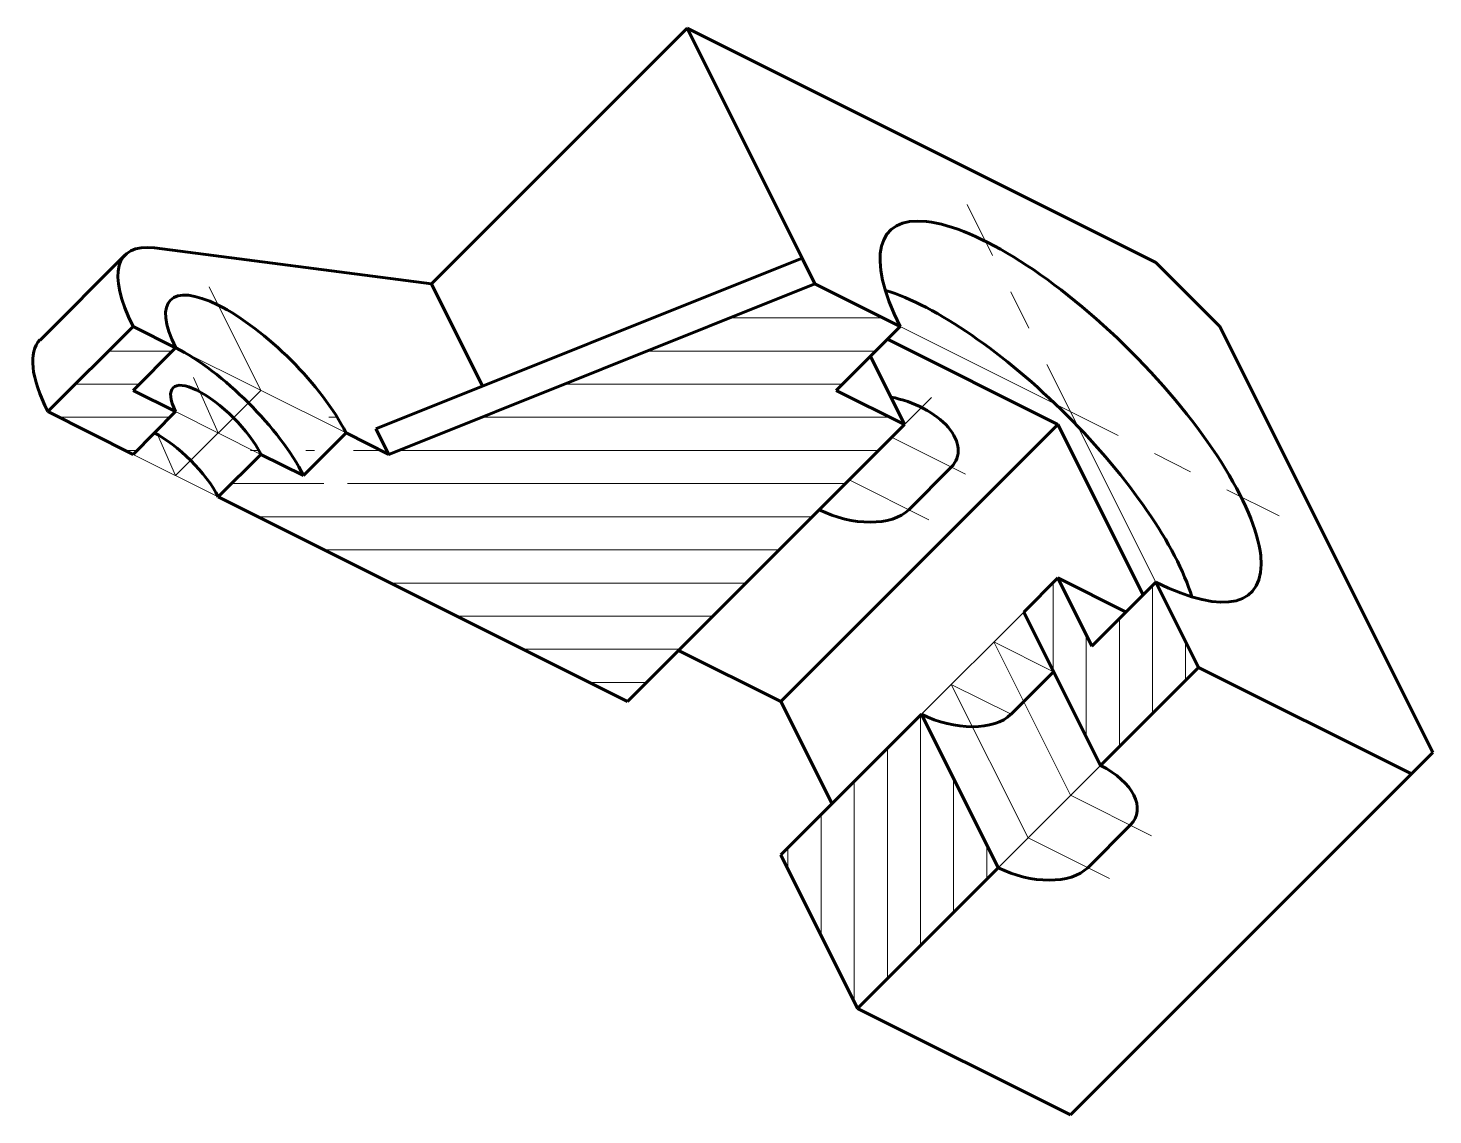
# Model space of a CAD drawing. Header units: millimetres. Extents: x 244 to 354, y 52 to 137.
import ezdxf

# ---------------------------------------------------------------- set-up
doc = ezdxf.new("R2010")
doc.units = ezdxf.units.MM
doc.linetypes.add('CENTER2', pattern=[28.575, 19.05, -3.175, 3.175, -3.175])
for name, color, linetype, lineweight in [('PV-21B', 7, 'Continuous', 60), ('ОСИ', 1, 'CENTER2', 20), ('ШТРИХОВКА', 7, 'Continuous', 20)]:
    doc.layers.add(name, color=color, linetype=linetype, lineweight=lineweight)

# ---------------------------------------------------------------- blocks, each defined once
blk = doc.blocks.new('*U31')
at = {"layer": 'PV-21B'}
for p, q in [((275.42, 116.73, 392.15), (295.42, 136.73, 432.15)), ((332.09, 118.39, 450.49), (295.42, 136.73, 432.15)), ((295.42, 136.73, 432.15), (304.42, 118.73, 423.15)), ((251.48, 119, 370.49), (244.82, 112.33, 357.15)), ((275.42, 116.73, 392.15), (253.76, 119.53, 373.29)), ((304.42, 118.73, 423.15), (271.09, 105.39, 376.49)), ((304.42, 118.73, 423.15), (305.42, 116.73, 422.15)), ((337.09, 113.39, 450.49), (332.09, 118.39, 450.49)), ((272.09, 103.39, 375.49), (305.42, 116.73, 422.15)), ((279.42, 108.73, 388.15), (275.42, 116.73, 392.15)), ((305.42, 116.73, 422.15), (312.09, 113.39, 425.49)), ((245.42, 106.73, 352.15), (252.09, 113.39, 365.49)), ((252.09, 113.39, 365.49), (255.42, 111.73, 367.15)), ((312.09, 113.39, 425.49), (307.09, 108.39, 415.49)), ((337.09, 113.39, 450.49), (353.76, 80.06, 433.82)), ((311.09, 112.39, 423.49), (324.42, 105.73, 430.15)), ((255.42, 111.73, 367.15), (252.09, 108.39, 360.49)), ((309.76, 111.06, 420.82), (312.42, 105.73, 418.15)), ((252.09, 108.39, 360.49), (255.42, 106.73, 362.15)), ((307.09, 108.39, 415.49), (312.42, 105.73, 418.15)), ((252.09, 103.39, 355.49), (245.42, 106.73, 352.15)), ((255.42, 106.73, 362.15), (252.09, 103.39, 355.49)), ((312.42, 105.73, 418.15), (290.76, 84.06, 374.82)), ((302.76, 84.06, 386.82), (324.42, 105.73, 430.15)), ((324.42, 105.73, 430.15), (331.09, 92.39, 423.49)), ((265.42, 101.73, 367.15), (268.76, 105.06, 373.82)), ((268.76, 105.06, 373.82), (272.09, 103.39, 375.49)), ((271.09, 105.39, 376.49), (272.09, 103.39, 375.49)), ((258.76, 100.06, 358.82), (262.09, 103.39, 365.49)), ((262.09, 103.39, 365.49), (265.42, 101.73, 367.15)), ((316.09, 102.39, 418.49), (312.76, 99.06, 411.82)), ((290.76, 84.06, 374.82), (258.76, 100.06, 358.82)), ((321.76, 91.06, 412.82), (324.42, 93.73, 418.15)), ((324.42, 93.73, 418.15), (327.09, 88.39, 415.49)), ((324.42, 93.73, 418.15), (329.76, 91.06, 420.82)), ((327.09, 88.39, 415.49), (332.09, 93.39, 425.49)), ((332.09, 93.39, 425.49), (335.42, 86.73, 422.15)), ((327.76, 79.06, 406.82), (321.76, 91.06, 412.82)), ((302.76, 84.06, 386.82), (294.76, 88.06, 382.82)), ((324.09, 86.39, 410.49), (320.76, 83.06, 403.82)), ((335.42, 86.73, 422.15), (327.76, 79.06, 406.82)), ((352.09, 78.39, 430.49), (335.42, 86.73, 422.15)), ((302.76, 84.06, 386.82), (306.76, 76.06, 382.82)), ((302.76, 72.06, 374.82), (313.76, 83.06, 396.82)), ((313.76, 83.06, 396.82), (319.76, 71.06, 390.82)), ((353.76, 80.06, 433.82), (352.09, 78.39, 430.49)), ((325.42, 51.73, 377.15), (352.09, 78.39, 430.49)), ((326.76, 71.06, 397.82), (330.09, 74.39, 404.49)), ((308.76, 60.06, 368.82), (302.76, 72.06, 374.82)), ((319.76, 71.06, 390.82), (308.76, 60.06, 368.82)), ((325.42, 51.73, 377.15), (308.76, 60.06, 368.82))]:
    blk.add_line(p, q, dxfattribs=at)
at = {"layer": 'PV-21B', "extrusion": (-0.57735, -0.57735, 0.57735)}
for centre, major_axis, start_param, end_param in [((325.42, 106.73, 432.15), (14.14, -14.14), -0.785398, 3.926991), ((262.09, 108.39, 370.49), (-10.61, 10.61), -0.408202, 0.785398), ((320.42, 101.73, 422.15), (-14.14, 14.14), -2.582603, -0.55899), ((325.42, 76.73, 402.15), (4.95, 0, 4.95), -0.785398, 0.785398), ((322.09, 73.39, 395.49), (4.95, 0, 4.95), -2.356194, -0.785398)]:
    blk.add_ellipse(centre, major_axis=major_axis, ratio=0.57735, start_param=start_param, end_param=end_param, dxfattribs=at)
at = {"layer": 'PV-21B', "extrusion": (0.57735, 0.57735, -0.57735)}
for centre, major_axis, start_param, end_param in [((262.09, 108.39, 370.49), (-7.07, 7.07), -0.785398, 2.356194), ((255.42, 101.73, 357.15), (-10.61, 10.61), -0.785398, 0), ((258.76, 105.06, 363.82), (7.07, -7.07), -2.356194, -0.785398), ((258.76, 105.06, 363.82), (-3.54, 3.54), -0.785398, 2.356194), ((311.42, 104.73, 416.15), (4.95, 0, 4.95), -1.262909, 0.785398), ((255.42, 101.73, 357.15), (3.54, -3.54), -2.356194, -0.785398), ((308.09, 101.39, 409.49), (-4.95, 0, -4.95), -2.356194, -0.785398), ((316.09, 85.39, 401.49), (-4.95, 0, -4.95), -2.356194, -0.785398)]:
    blk.add_ellipse(centre, major_axis=major_axis, ratio=0.57735, start_param=start_param, end_param=end_param, dxfattribs=at)

msp = doc.modelspace()

# ---------------------------------------------------------------- hatches: boundary and pattern name
at = {"layer": 'ШТРИХОВКА', "extrusion": (-0.57735, -0.57735, 0.57735)}
h = msp.add_hatch(dxfattribs=at)
h.set_pattern_fill('ANSI31', color=256, angle=15)
edge = h.paths.add_edge_path()
edge.add_line((146.16, 512.13), (140.5, 508.86))
edge.add_line((140.5, 508.86), (140.5, 521.11))
edge.add_line((140.5, 521.11), (133.43, 517.03))
edge.add_line((133.43, 517.03), (119.29, 459.87))
edge.add_line((119.29, 459.87), (115.75, 457.83))
edge.add_ellipse((108.68, 453.75), major_axis=(10, 0), ratio=0.57735, start_angle=-45, end_angle=45, ccw=False)
edge.add_line((115.75, 449.67), (112.22, 447.63))
edge.add_ellipse((108.68, 445.59), major_axis=(-5, 0), ratio=0.57735, start_angle=135, end_angle=225, ccw=False)
edge.add_line((112.22, 443.54), (112.22, 439.46))
edge.add_line((112.22, 439.46), (146.16, 459.06))
edge.add_line((146.16, 459.06), (146.16, 512.13))
h.paths.add_polyline_path([(105.14, 443.54), (101.61, 441.5), (101.61, 449.67), (98.07, 447.63), (98.07, 431.3), (105.14, 435.38)])
h = msp.add_hatch(dxfattribs=at)
h.set_pattern_fill('ANSI31', color=256, angle=75)
h.paths.add_polyline_path([(175.86, 478.65), (163.13, 486), (163.13, 459.06), (175.86, 451.71)])
h.paths.add_polyline_path([(175.86, 517.03), (168.78, 521.11), (168.78, 508.86), (163.13, 512.13), (163.13, 505.6), (175.86, 498.25)])

# ---------------------------------------------------------------- linework, layer by layer
at = {"layer": 'ОСИ', "extrusion": (-0.57735, -0.57735, 0.57735)}
for p, q in [((332.09, 93.39, 425.49), (317.32, 122.94, 440.26)), ((262.09, 108.39, 370.49), (258.05, 116.48, 374.53)), ((312.09, 113.39, 425.49), (341.74, 98.57, 440.31)), ((255.42, 111.73, 367.15), (268.76, 105.06, 373.82)), ((258.76, 105.06, 363.82), (256.82, 109.41, 366.23)), ((262.09, 108.39, 370.49), (255.42, 101.73, 357.15)), ((314.54, 107.84, 422.37), (312.42, 105.73, 418.15)), ((255.42, 106.73, 362.15), (262.09, 103.39, 365.49)), ((255.42, 101.73, 357.15), (253.99, 104.94, 358.93)), ((317.19, 101.85, 419.03), (311.42, 104.73, 416.15)), ((252.09, 103.39, 355.49), (258.76, 100.06, 358.82)), ((314.32, 98.28, 412.6), (308.09, 101.39, 409.49)), ((321.76, 91.06, 412.82), (313.76, 83.06, 396.82)), ((325.42, 76.73, 402.15), (319.42, 88.73, 408.15)), ((319.42, 88.73, 408.15), (324.09, 86.39, 410.49)), ((322.09, 73.39, 395.49), (316.09, 85.39, 401.49)), ((316.09, 85.39, 401.49), (320.76, 83.06, 403.82)), ((327.76, 79.06, 406.82), (319.76, 71.06, 390.82)), ((331.76, 73.56, 405.32), (325.42, 76.73, 402.15)), ((328.45, 70.22, 398.66), (322.09, 73.39, 395.49))]:
    msp.add_line(p, q, dxfattribs=at)

# ---------------------------------------------------------------- block references
at = {"layer": 'PV-21B'}
msp.add_blockref('*U31', (0, 0), dxfattribs=at)

doc.saveas('drawing.dxf')
